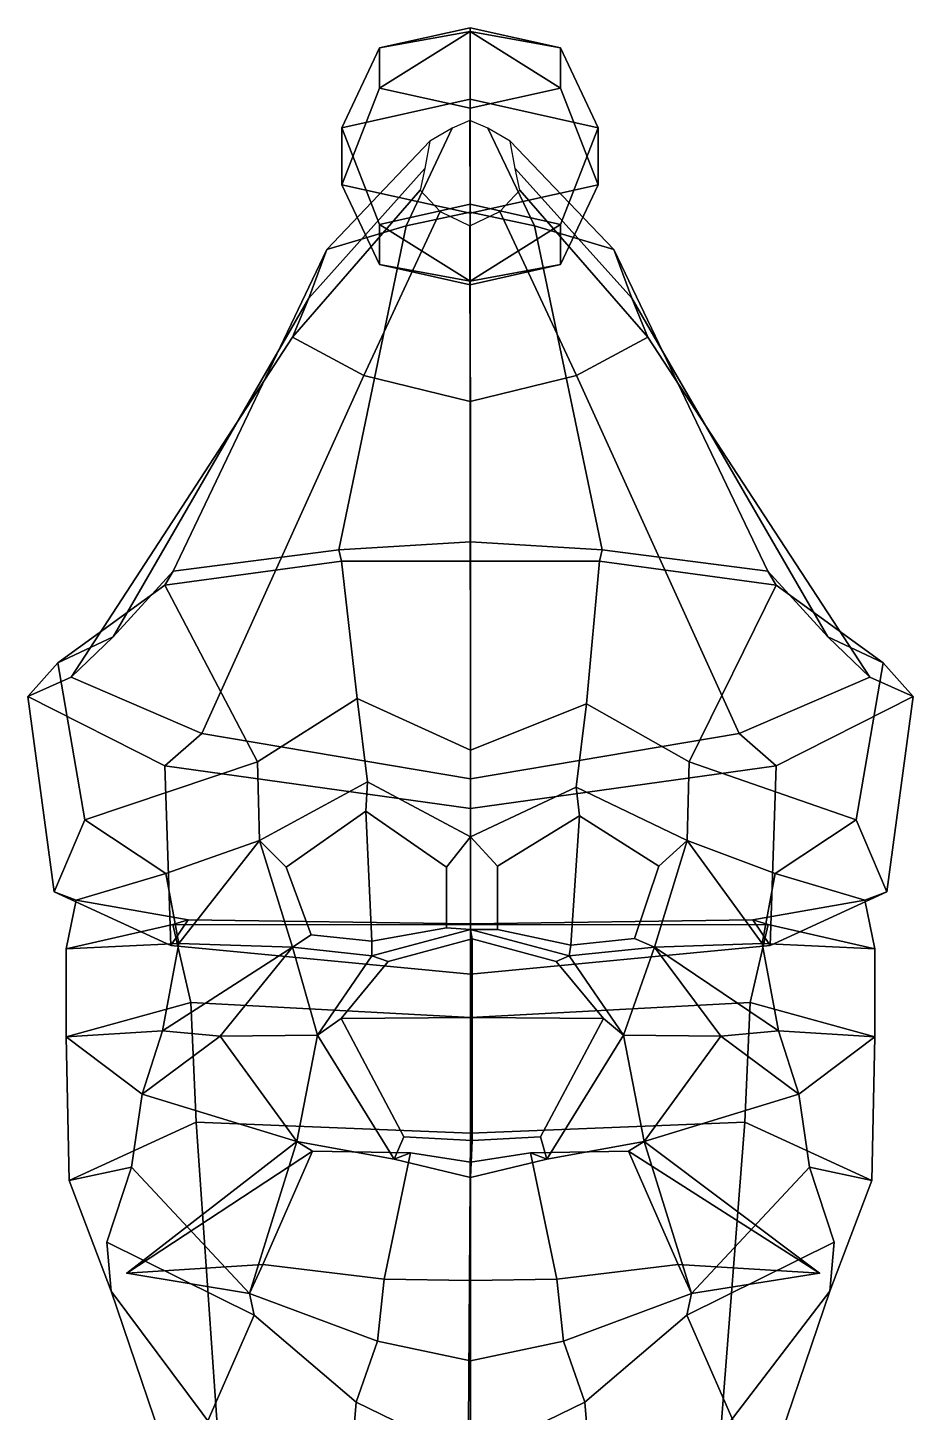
# Model space of a CAD drawing. Extents: x -201 to 312, y -147 to 435.
# Drawn here: x -67.6 to 65.4, y 226.7 to 434.6 of the extents above; entities that cross this region are included whole.
import ezdxf

# ---------------------------------------------------------------- set-up
doc = ezdxf.new("R2010")
doc.units = 0

msp = doc.modelspace()

# ---------------------------------------------------------------- linework, layer by layer
for p in [(-52.668579, 247.617767, 96.495125), (51.33799, 247.617767, 96.495125)]:
    msp.add_point(p)
for points in [[(-14.747745, 431.534912, -18.329037), (-1.138853, 434.559021, -25.153296), (-1.138851, 423.817444, -36.676842), (-20.38475, 419.54071, -27.025951)], [(-1.138856, 433.997864, -9.073322), (-1.138853, 434.559021, -25.153296), (-14.747745, 431.534912, -18.329037)], [(-1.138856, 433.997864, -9.073322), (12.470069, 431.534912, -18.329033), (-1.138853, 434.559021, -25.153296)], [(12.470069, 431.534912, -18.329033), (18.107042, 419.54071, -27.025948), (-1.138851, 423.817444, -36.676842), (-1.138853, 434.559021, -25.153296)], [(-1.138859, 422.462708, 2.143581), (-1.138856, 433.997864, -9.073322), (-14.747748, 425.486755, -4.680626)], [(-14.747748, 425.486755, -4.680626), (-1.138856, 433.997864, -9.073322), (-14.747745, 431.534912, -18.329037)], [(-1.138859, 422.462708, 2.143581), (12.470065, 425.486755, -4.680622), (-1.138856, 433.997864, -9.073322)], [(12.470065, 425.486755, -4.680622), (12.470069, 431.534912, -18.329033), (-1.138856, 433.997864, -9.073322)], [(-20.384756, 410.987366, -7.72411), (-14.747748, 425.486755, -4.680626), (-14.747745, 431.534912, -18.329037), (-20.38475, 419.54071, -27.025951)], [(18.107037, 410.987366, -7.724106), (18.107042, 419.54071, -27.025948), (12.470069, 431.534912, -18.329033), (12.470065, 425.486755, -4.680622)], [(-1.138859, 406.710693, 1.926756), (-1.138859, 422.462708, 2.143581), (-14.747748, 425.486755, -4.680626), (-20.384756, 410.987366, -7.72411)], [(-1.138859, 406.710693, 1.926756), (18.107037, 410.987366, -7.724106), (12.470065, 425.486755, -4.680622), (-1.138859, 422.462708, 2.143581)], [(-14.747743, 405.041321, -30.06938), (-20.38475, 419.54071, -27.025951), (-1.138851, 423.817444, -36.676842), (-1.13885, 408.065369, -36.893639)], [(12.470069, 405.041321, -30.069376), (-1.13885, 408.065369, -36.893639), (-1.138851, 423.817444, -36.676842), (18.107042, 419.54071, -27.025948)], [(-1.148844, 420.643494, -4.933582), (-3.844266, 419.49115, -5.45169), (-10.72352, 404.821838, 50.926449), (-1.097013, 406.890076, 53.917347)], [(-1.148844, 420.643494, -4.933582), (-1.097013, 406.890076, 53.917347), (8.529494, 404.821838, 50.926453), (1.546578, 419.49115, -5.451689)], [(-3.844266, 419.49115, -5.45169), (-7.184767, 417.516541, -6.339466), (-22.653879, 401.277893, 45.801525), (-10.72352, 404.821838, 50.926449)], [(-20.384756, 410.987366, -7.72411), (-20.38475, 419.54071, -27.025951), (-14.747743, 405.041321, -30.06938), (-14.747746, 398.993164, -16.420971)], [(1.546578, 419.49115, -5.451689), (8.529494, 404.821838, 50.926453), (20.459852, 401.277893, 45.801529), (4.887078, 417.516541, -6.339465)], [(18.107037, 410.987366, -7.724106), (12.470065, 398.993164, -16.420967), (12.470069, 405.041321, -30.069376), (18.107042, 419.54071, -27.025948)], [(-7.184767, 417.516541, -6.339466), (-7.934783, 413.449524, -8.167968), (-25.332506, 393.978516, 35.245892), (-22.653879, 401.277893, 45.801525)], [(4.887078, 417.516541, -6.339465), (20.459852, 401.277893, 45.801529), (23.138477, 393.978516, 35.245895), (5.637093, 413.449524, -8.167966)], [(-7.934783, 413.449524, -8.167968), (-8.621443, 410.168884, -9.642916), (-27.784864, 388.090515, 26.731268), (-25.332506, 393.978516, 35.245892)], [(5.637093, 413.449524, -8.167966), (23.138477, 393.978516, 35.245895), (25.590839, 388.090515, 26.731272), (6.323754, 410.168884, -9.642914)], [(-8.621443, 410.168884, -9.642916), (-5.620498, 406.961975, -11.08469), (-17.067204, 382.3349, 18.408033), (-27.784864, 388.090515, 26.731268)], [(-1.138859, 406.710693, 1.926756), (-20.384756, 410.987366, -7.72411), (-14.747746, 398.993164, -16.420971), (-1.138857, 395.969055, -9.596764)], [(-1.138859, 406.710693, 1.926756), (-1.138857, 395.969055, -9.596764), (12.470065, 398.993164, -16.420967), (18.107037, 410.987366, -7.724106)], [(6.323754, 410.168884, -9.642914), (25.590839, 388.090515, 26.731272), (14.873171, 382.3349, 18.408035), (3.322806, 406.961914, -11.084689)], [(-1.138862, 396.530212, -25.676683), (-14.747743, 405.041321, -30.06938), (-1.13885, 408.065369, -36.893639)], [(-1.138862, 396.530212, -25.676683), (-1.13885, 408.065369, -36.893639), (12.470069, 405.041321, -30.069376)], [(-1.069016, 357.376587, 100.94838), (-1.097013, 406.890076, 53.917347), (-10.72352, 404.821838, 50.926449), (-20.857279, 356.168213, 93.612167)], [(-5.620498, 406.961975, -11.08469), (-1.148846, 404.801453, -12.056028), (-1.097016, 378.457336, 12.800734), (-17.067204, 382.3349, 18.408033)], [(3.322806, 406.961914, -11.084689), (14.873171, 382.3349, 18.408035), (-1.097016, 378.457336, 12.800734), (-1.148846, 404.801453, -12.056028)], [(-1.069016, 357.376587, 100.94838), (18.719244, 356.168213, 93.612167), (8.529494, 404.821838, 50.926453), (-1.097013, 406.890076, 53.917347)], [(-45.717587, 353.013031, 81.032013), (-20.857279, 356.168213, 93.612167), (-10.72352, 404.821838, 50.926449), (-22.653879, 401.277893, 45.801525)], [(-14.747746, 398.993164, -16.420971), (-14.747743, 405.041321, -30.06938), (-1.138862, 396.530212, -25.676683)], [(12.470065, 398.993164, -16.420967), (-1.138862, 396.530212, -25.676683), (12.470069, 405.041321, -30.069376)], [(43.579556, 353.013031, 81.032013), (20.459852, 401.277893, 45.801529), (8.529494, 404.821838, 50.926453), (18.719244, 356.168213, 93.612167)], [(-54.758118, 343.112793, 54.570908), (-45.717587, 353.013031, 81.032013), (-22.653879, 401.277893, 45.801525), (-25.332506, 393.978516, 35.245892)], [(52.620087, 343.112793, 54.570908), (23.138477, 393.978516, 35.245895), (20.459852, 401.277893, 45.801529), (43.579556, 353.013031, 81.032013)], [(-1.138857, 395.969055, -9.596764), (-14.747746, 398.993164, -16.420971), (-1.138862, 396.530212, -25.676683)], [(-1.138857, 395.969055, -9.596764), (-1.138862, 396.530212, -25.676683), (12.470065, 398.993164, -16.420967)], [(-61.028057, 337.102142, 32.156727), (-54.758118, 343.112793, 54.570908), (-25.332506, 393.978516, 35.245892), (-27.784864, 388.090515, 26.731268)], [(58.890026, 337.102142, 32.156727), (25.590839, 388.090515, 26.731272), (23.138477, 393.978516, 35.245895), (52.620087, 343.112793, 54.570908)], [(-41.440144, 328.610199, 12.283422), (-61.028057, 337.102142, 32.156727), (-27.784864, 388.090515, 26.731268), (-17.067204, 382.3349, 18.408033)], [(39.302105, 328.610199, 12.283423), (14.873171, 382.3349, 18.408035), (25.590839, 388.090515, 26.731272), (58.890026, 337.102142, 32.156727)], [(-1.069017, 321.831055, -6.011006), (-41.440144, 328.610199, 12.283422), (-17.067204, 382.3349, 18.408033), (-1.097016, 378.457336, 12.800734)], [(-1.069017, 321.831055, -6.011006), (-1.097016, 378.457336, 12.800734), (14.873171, 382.3349, 18.408035), (39.302105, 328.610199, 12.283423)], [(-20.468615, 354.507416, 98.750282), (-20.857279, 356.168213, 93.612167), (-45.717587, 353.013031, 81.032013), (-46.959938, 350.898773, 85.928429)], [(-1.069016, 354.488617, 104.911354), (-1.069016, 357.376587, 100.94838), (-20.857279, 356.168213, 93.612167), (-20.468615, 354.507416, 98.750282)], [(-1.069016, 354.488617, 104.911354), (18.33058, 354.507416, 98.750282), (18.719244, 356.168213, 93.612167), (-1.069016, 357.376587, 100.94838)], [(18.33058, 354.507416, 98.750282), (44.821907, 350.898773, 85.928429), (43.579556, 353.013031, 81.032013), (18.719244, 356.168213, 93.612167)], [(-18.11179, 333.878418, 105.447975), (-20.468615, 354.507416, 98.750282), (-46.959938, 350.898773, 85.928429), (-33.052525, 324.374634, 95.388046)], [(-1.069017, 326.108185, 110.628456), (-1.069016, 354.488617, 104.911354), (-20.468615, 354.507416, 98.750282), (-18.11179, 333.878418, 105.447975)], [(-1.069017, 326.108185, 110.628456), (16.377478, 333.088013, 105.613098), (18.33058, 354.507416, 98.750282), (-1.069016, 354.488617, 104.911354)], [(16.377478, 333.088013, 105.613098), (31.78653, 324.374634, 95.388054), (44.821907, 350.898773, 85.928429), (18.33058, 354.507416, 98.750282)], [(-46.959938, 350.898773, 85.928429), (-45.717587, 353.013031, 81.032013), (-54.758118, 343.112793, 54.570908), (-63.056797, 339.251953, 56.451225)], [(44.821907, 350.898773, 85.928429), (60.918762, 339.251953, 56.451225), (52.620087, 343.112793, 54.570908), (43.579556, 353.013031, 81.032013)], [(-33.052525, 324.374634, 95.388046), (-46.959938, 350.898773, 85.928429), (-63.056797, 339.251953, 56.451225), (-59.009731, 315.651367, 77.736702)], [(31.78653, 324.374634, 95.388054), (56.871704, 315.651367, 77.736702), (60.918762, 339.251953, 56.451225), (44.821907, 350.898773, 85.928429)], [(-63.056797, 339.251953, 56.451225), (-54.758118, 343.112793, 54.570908), (-61.028057, 337.102142, 32.156727), (-67.582481, 334.200073, 31.06909)], [(60.918762, 339.251953, 56.451225), (65.444458, 334.200073, 31.06909), (58.890026, 337.102142, 32.156727), (52.620087, 343.112793, 54.570908)], [(-59.009731, 315.651367, 77.736702), (-63.056797, 339.251953, 56.451225), (-67.582481, 334.200073, 31.06909), (-63.583149, 304.840637, 41.459743)], [(56.871704, 315.651367, 77.736702), (61.445118, 304.840637, 41.459743), (65.444458, 334.200073, 31.06909), (60.918762, 339.251953, 56.451225)], [(-67.582481, 334.200073, 31.06909), (-61.028057, 337.102142, 32.156727), (-41.440144, 328.610199, 12.283422), (-46.968861, 323.783783, 9.400787)], [(65.444458, 334.200073, 31.06909), (44.830826, 323.783783, 9.400787), (39.302105, 328.610199, 12.283423), (58.890026, 337.102142, 32.156727)], [(-63.583149, 304.840637, 41.459743), (-67.582481, 334.200073, 31.06909), (-46.968861, 323.783783, 9.400787), (-46.073532, 296.812164, 16.420345)], [(-18.11179, 333.878418, 105.447975), (-33.052525, 324.374634, 95.388046), (-32.759815, 312.568756, 94.836433), (-16.543098, 321.357239, 106.562592)], [(-1.069017, 326.108185, 110.628456), (-18.11179, 333.878418, 105.447975), (-16.543098, 321.357239, 106.562592), (-1.069017, 313.14209, 108.902321)], [(-1.069017, 326.108185, 110.628456), (-1.069017, 313.14209, 108.902321), (14.808784, 320.553223, 106.595612), (16.377478, 333.088013, 105.613098)], [(16.377478, 333.088013, 105.613098), (14.808784, 320.553223, 106.595612), (31.493816, 312.568756, 94.836433), (31.78653, 324.374634, 95.388054)], [(61.445118, 304.840637, 41.459743), (43.935501, 296.812164, 16.420345), (44.830826, 323.783783, 9.400787), (65.444458, 334.200073, 31.06909)], [(-46.968861, 323.783783, 9.400787), (-41.440144, 328.610199, 12.283422), (-1.069017, 321.831055, -6.011006), (-1.069017, 317.360931, -9.727396)], [(44.830826, 323.783783, 9.400787), (-1.069017, 317.360931, -9.727396), (-1.069017, 321.831055, -6.011006), (39.302105, 328.610199, 12.283423)], [(-46.844193, 307.614471, 78.355469), (-32.759815, 312.568756, 94.836433), (-33.052525, 324.374634, 95.388046), (-59.009731, 315.651367, 77.736702)], [(44.706158, 307.614471, 78.355469), (56.871704, 315.651367, 77.736702), (31.78653, 324.374634, 95.388054), (31.493816, 312.568756, 94.836433)], [(-46.073532, 296.812164, 16.420345), (-46.968861, 323.783783, 9.400787), (-1.069017, 317.360931, -9.727396), (-1.069018, 292.489502, -2.871481)], [(43.935501, 296.812164, 16.420345), (-1.069018, 292.489502, -2.871481), (-1.069017, 317.360931, -9.727396), (44.830826, 323.783783, 9.400787)], [(-16.801947, 316.950287, 104.469688), (-16.543098, 321.357239, 106.562592), (-32.759815, 312.568756, 94.836433), (-28.739079, 308.581573, 94.654114)], [(-16.801947, 316.950287, 104.469688), (-4.654072, 308.5784, 106.095718), (-1.069017, 313.14209, 108.902321), (-16.543098, 321.357239, 106.562592)], [(15.315656, 316.255127, 104.268639), (14.808784, 320.553223, 106.595612), (-1.069017, 313.14209, 108.902321), (2.969175, 308.697662, 106.276031)], [(15.315656, 316.255127, 104.268639), (27.235001, 308.70105, 92.15062), (31.493816, 312.568756, 94.836433), (14.808784, 320.553223, 106.595612)], [(-15.902589, 297.457184, 102.64016), (-16.801947, 316.950287, 104.469688), (-28.739079, 308.581573, 94.654114), (-24.992077, 298.391724, 97.547935)], [(-4.654072, 308.5784, 106.095718), (-16.801947, 316.950287, 104.469688), (-15.902589, 297.457184, 102.64016), (-4.654072, 299.461121, 106.939919)], [(2.969175, 308.697662, 106.276031), (2.969175, 299.193054, 107.318275), (13.998642, 296.844788, 102.009949), (15.315656, 316.255127, 104.268639)], [(13.998642, 296.844788, 102.009949), (23.560966, 297.84082, 95.723228), (27.235001, 308.70105, 92.15062), (15.315656, 316.255127, 104.268639)], [(-59.009731, 315.651367, 77.736702), (-63.583149, 304.840637, 41.459743), (-60.277607, 303.590698, 41.626572), (-46.844193, 307.614471, 78.355469)], [(56.871704, 315.651367, 77.736702), (44.706158, 307.614471, 78.355469), (58.13958, 303.590698, 41.626572), (61.445118, 304.840637, 41.459743)], [(-44.871441, 297.111633, 78.655991), (-32.759815, 312.568756, 94.836433), (-46.844193, 307.614471, 78.355469)], [(-27.829548, 296.551025, 98.549278), (-32.759815, 312.568756, 94.836433), (-44.871441, 297.111633, 78.655991)], [(-24.992077, 298.391724, 97.547935), (-28.739079, 308.581573, 94.654114), (-32.759815, 312.568756, 94.836433), (-27.829548, 296.551025, 98.549278)], [(-4.654072, 299.461121, 106.939919), (-1.069017, 299.213715, 110.144325), (-1.069017, 313.14209, 108.902321), (-4.654072, 308.5784, 106.095718)], [(2.969175, 299.193054, 107.318275), (2.969175, 308.697662, 106.276031), (-1.069017, 313.14209, 108.902321), (-1.069017, 299.213715, 110.144325)], [(23.560966, 297.84082, 95.723228), (26.563551, 296.551025, 98.549278), (31.493816, 312.568756, 94.836433), (27.235001, 308.70105, 92.15062)], [(26.563551, 296.551025, 98.549278), (42.733402, 297.111633, 78.655991), (31.493816, 312.568756, 94.836433)], [(42.733402, 297.111633, 78.655991), (44.706158, 307.614471, 78.355469), (31.493816, 312.568756, 94.836433)], [(-46.844193, 307.614471, 78.355469), (-60.277607, 303.590698, 41.626572), (-61.782017, 296.295502, 42.462151), (-44.871441, 297.111633, 78.655991)], [(44.706158, 307.614471, 78.355469), (42.733402, 297.111633, 78.655991), (59.643982, 296.295532, 42.462151), (58.13958, 303.590698, 41.626572)], [(-63.583149, 304.840637, 41.459743), (-46.073532, 296.812164, 16.420345), (-43.487404, 300.683075, 15.448044), (-60.277607, 303.590698, 41.626572)], [(-61.782017, 296.295502, 42.462151), (-60.277607, 303.590698, 41.626572), (-43.487404, 300.683075, 15.448044), (-45.799767, 299.974884, 12.67251)], [(61.445118, 304.840637, 41.459743), (58.13958, 303.590698, 41.626572), (41.349373, 300.683075, 15.448044), (43.935501, 296.812164, 16.420345)], [(59.643982, 296.295532, 42.462151), (43.661728, 299.974915, 12.67251), (41.349373, 300.683075, 15.448044), (58.13958, 303.590698, 41.626572)], [(-61.803799, 283.101563, 44.641083), (-61.782017, 296.295502, 42.462151), (-45.799767, 299.974884, 12.67251), (-43.054989, 288.277832, 11.188781)], [(-46.073532, 296.812164, 16.420345), (-1.069018, 292.489502, -2.871481), (-1.069018, 300.053284, -1.653564), (-43.487404, 300.683075, 15.448044)], [(-45.799767, 299.974884, 12.67251), (-43.487404, 300.683075, 15.448044), (-1.069018, 300.053284, -1.653564), (-1.069017, 299.900726, -2.405132)], [(-43.054989, 288.277832, 11.188781), (-45.799767, 299.974884, 12.67251), (-1.069017, 299.900726, -2.405132), (-1.069017, 286.024506, -0.945824)], [(-15.902589, 297.457184, 102.64016), (-15.869698, 295.270142, 104.835991), (-1.069017, 299.213715, 110.144325), (-4.654072, 299.461121, 106.939919)], [(43.935501, 296.812164, 16.420345), (41.349373, 300.683075, 15.448044), (-1.069018, 300.053284, -1.653564), (-1.069018, 292.489502, -2.871481)], [(43.661728, 299.974915, 12.67251), (-1.069017, 299.900726, -2.405132), (-1.069018, 300.053284, -1.653564), (41.349373, 300.683075, 15.448044)], [(40.916954, 288.277832, 11.188781), (-1.069017, 286.024506, -0.945824), (-1.069017, 299.900726, -2.405132), (43.661728, 299.974915, 12.67251)], [(59.665768, 283.101593, 44.641083), (40.916954, 288.277832, 11.188781), (43.661728, 299.974915, 12.67251), (59.643982, 296.295532, 42.462151)], [(-15.902589, 297.457184, 102.64016), (-24.992077, 298.391724, 97.547935), (-27.829548, 296.551025, 98.549278), (-15.869698, 295.270142, 104.835991)], [(-0.810635, 286.010437, 128.666168), (-0.810635, 297.827362, 124.536148), (-13.43351, 294.393097, 121.01963), (-20.509838, 285.828766, 122.216965)], [(-0.810635, 297.827362, 124.536148), (-1.069017, 299.213715, 110.144325), (-15.869698, 295.270142, 104.835991), (-13.43351, 294.393097, 121.01963)], [(-0.810635, 297.827362, 124.536148), (11.812237, 294.393097, 121.01963), (13.731661, 295.270142, 104.835991), (-1.069017, 299.213715, 110.144325)], [(13.998642, 296.844788, 102.009949), (2.969175, 299.193054, 107.318275), (-1.069017, 299.213715, 110.144325), (13.731661, 295.270142, 104.835991)], [(-0.810635, 286.010437, 128.666168), (18.888565, 285.828766, 122.216965), (11.812237, 294.393097, 121.01963), (-0.810635, 297.827362, 124.536148)], [(13.998642, 296.844788, 102.009949), (13.731661, 295.270142, 104.835991), (26.563551, 296.551025, 98.549278), (23.560966, 297.84082, 95.723228)], [(-44.871441, 297.111633, 78.655991), (-61.782017, 296.295502, 42.462151), (-61.803799, 283.101563, 44.641083), (-47.31321, 284.012482, 78.504814)], [(-47.31321, 284.012482, 78.504814), (-27.829548, 296.551025, 98.549278), (-44.871441, 297.111633, 78.655991)], [(-38.659233, 283.19574, 101.72583), (-27.829548, 296.551025, 98.549278), (-47.31321, 284.012482, 78.504814)], [(-38.659233, 283.19574, 101.72583), (-24.027473, 283.349091, 104.760262), (-27.829548, 296.551025, 98.549278)], [(-24.027473, 283.349091, 104.760262), (-15.869698, 295.270142, 104.835991), (-27.829548, 296.551025, 98.549278)], [(-20.509838, 285.828766, 122.216965), (-13.43351, 294.393097, 121.01963), (-15.869698, 295.270142, 104.835991), (-24.027473, 283.349091, 104.760262)], [(18.888565, 285.828766, 122.216965), (21.889439, 283.349091, 104.760262), (13.731661, 295.270142, 104.835991), (11.812237, 294.393097, 121.01963)], [(21.889439, 283.349091, 104.760262), (26.563551, 296.551025, 98.549278), (13.731661, 295.270142, 104.835991)], [(36.521198, 283.19574, 101.72583), (26.563551, 296.551025, 98.549278), (21.889439, 283.349091, 104.760262)], [(45.175179, 284.012482, 78.504814), (42.733402, 297.111633, 78.655991), (26.563551, 296.551025, 98.549278)], [(36.521198, 283.19574, 101.72583), (45.175179, 284.012482, 78.504814), (26.563551, 296.551025, 98.549278)], [(42.733402, 297.111633, 78.655991), (45.175179, 284.012482, 78.504814), (59.665768, 283.101593, 44.641083), (59.643982, 296.295532, 42.462151)], [(-61.367443, 261.547302, 46.003769), (-61.803799, 283.101563, 44.641083), (-43.054989, 288.277832, 11.188781), (-42.262272, 270.290161, 14.099627)], [(-42.262272, 270.290161, 14.099627), (-43.054989, 288.277832, 11.188781), (-1.069017, 286.024506, -0.945824), (-1.069017, 268.664459, 3.485335)], [(40.124237, 270.290161, 14.099627), (-1.069017, 268.664459, 3.485335), (-1.069017, 286.024506, -0.945824), (40.916954, 288.277832, 11.188781)], [(59.229416, 261.547302, 46.003769), (40.124237, 270.290161, 14.099627), (40.916954, 288.277832, 11.188781), (59.665768, 283.101593, 44.641083)], [(-11.08551, 268.08078, 117.381271), (-20.509838, 285.828766, 122.216965), (-24.027473, 283.349091, 104.760262), (-12.535479, 264.762024, 104.511536)], [(-0.810635, 267.559296, 122.611298), (-0.810635, 286.010437, 128.666168), (-20.509838, 285.828766, 122.216965), (-11.08551, 268.08078, 117.381271)], [(-0.810635, 267.559296, 122.611298), (9.464239, 268.08078, 117.381271), (18.888565, 285.828766, 122.216965), (-0.810635, 286.010437, 128.666168)], [(9.464239, 268.08078, 117.381271), (10.397443, 264.762024, 104.511536), (21.889439, 283.349091, 104.760262), (18.888565, 285.828766, 122.216965)], [(-47.31321, 284.012482, 78.504814), (-61.803799, 283.101563, 44.641083), (-50.379284, 274.489105, 77.948036)], [(-51.985027, 263.559204, 78.12674), (-50.379284, 274.489105, 77.948036), (-61.803799, 283.101563, 44.641083), (-61.367443, 261.547302, 46.003769)], [(-50.379284, 274.489105, 77.948036), (-38.659233, 283.19574, 101.72583), (-47.31321, 284.012482, 78.504814)], [(-27.162613, 267.382416, 98.608398), (-38.659233, 283.19574, 101.72583), (-50.379284, 274.489105, 77.948036)], [(-27.162613, 267.382416, 98.608398), (-24.027473, 283.349091, 104.760262), (-38.659233, 283.19574, 101.72583)], [(-12.535479, 264.762024, 104.511536), (-24.027473, 283.349091, 104.760262), (-27.162613, 267.382416, 98.608398)], [(10.397443, 264.762024, 104.511536), (25.024578, 267.382416, 98.608398), (21.889439, 283.349091, 104.760262)], [(25.024578, 267.382416, 98.608398), (36.521198, 283.19574, 101.72583), (21.889439, 283.349091, 104.760262)], [(25.024578, 267.382416, 98.608398), (48.241253, 274.489105, 77.948036), (36.521198, 283.19574, 101.72583)], [(48.241253, 274.489105, 77.948036), (45.175179, 284.012482, 78.504814), (36.521198, 283.19574, 101.72583)], [(45.175179, 284.012482, 78.504814), (48.241253, 274.489105, 77.948036), (59.665768, 283.101593, 44.641083)], [(49.846996, 263.559204, 78.12674), (59.229416, 261.547302, 46.003769), (59.665768, 283.101593, 44.641083), (48.241253, 274.489105, 77.948036)], [(-51.985027, 263.559204, 78.12674), (-34.270622, 244.556458, 104.917747), (-27.162613, 267.382416, 98.608398), (-50.379284, 274.489105, 77.948036)], [(49.846996, 263.559204, 78.12674), (48.241253, 274.489105, 77.948036), (25.024578, 267.382416, 98.608398), (32.132587, 244.556458, 104.917747)], [(-55.038902, 244.935669, 50.112881), (-61.367443, 261.547302, 46.003769), (-42.262272, 270.290161, 14.099627), (-39.009762, 223.490479, 31.855993)], [(-39.009762, 223.490479, 31.855993), (-42.262272, 270.290161, 14.099627), (-1.069017, 268.664459, 3.485335), (-1.403216, 217.401123, 8.88728)], [(36.4743, 223.490479, 31.855993), (-1.403216, 217.401123, 8.88728), (-1.069017, 268.664459, 3.485335), (40.124237, 270.290161, 14.099627)], [(52.900867, 244.935669, 50.112881), (36.4743, 223.490479, 31.855993), (40.124237, 270.290161, 14.099627), (59.229416, 261.547302, 46.003769)], [(-0.810635, 267.559296, 122.611298), (-11.08551, 268.08078, 117.381271), (-12.535479, 264.762024, 104.511536), (-1.069017, 261.97467, 110.43103)], [(-0.810635, 267.559296, 122.611298), (-1.069017, 261.97467, 110.43103), (10.397443, 264.762024, 104.511536), (9.464239, 268.08078, 117.381271)], [(-24.796423, 265.961761, 112.608627), (-27.162613, 267.382416, 98.608398), (-52.668579, 247.617767, 96.495125)], [(-52.668579, 247.617767, 96.495125), (-27.162613, 267.382416, 98.608398), (-34.270622, 244.556458, 104.917747)], [(-24.796423, 265.961761, 112.608627), (-10.099052, 265.699493, 112.725739), (-12.535479, 264.762024, 104.511536), (-27.162613, 267.382416, 98.608398)], [(22.658388, 265.961761, 112.608627), (25.024578, 267.382416, 98.608398), (10.397443, 264.762024, 104.511536), (7.961018, 265.699493, 112.725739)], [(22.658388, 265.961761, 112.608627), (51.33799, 247.617767, 96.495125), (25.024578, 267.382416, 98.608398)], [(51.33799, 247.617767, 96.495125), (32.132587, 244.556458, 104.917747), (25.024578, 267.382416, 98.608398)], [(-32.273624, 248.913055, 115.00264), (-24.796423, 265.961761, 112.608627), (-52.668579, 247.617767, 96.495125)], [(-10.099052, 265.699493, 112.725739), (-24.796423, 265.961761, 112.608627), (-32.273624, 248.913055, 115.00264), (-14.060005, 246.721741, 123.670204)], [(-14.060005, 246.721741, 123.670204), (-1.069017, 246.51825, 124.353912), (-1.069017, 264.285461, 115.474304), (-10.099052, 265.699493, 112.725739)], [(-1.069017, 264.285461, 115.474304), (-1.069017, 261.97467, 110.43103), (-12.535479, 264.762024, 104.511536), (-10.099052, 265.699493, 112.725739)], [(11.921968, 246.721741, 123.670204), (7.961018, 265.699493, 112.725739), (-1.069017, 264.285461, 115.474304), (-1.069017, 246.51825, 124.353912)], [(-1.069017, 264.285461, 115.474304), (7.961018, 265.699493, 112.725739), (10.397443, 264.762024, 104.511536), (-1.069017, 261.97467, 110.43103)], [(7.961018, 265.699493, 112.725739), (11.921968, 246.721741, 123.670204), (30.13559, 248.913055, 115.00264), (22.658388, 265.961761, 112.608627)], [(30.13559, 248.913055, 115.00264), (51.33799, 247.617767, 96.495125), (22.658388, 265.961761, 112.608627)], [(-55.038902, 244.935669, 50.112881), (-55.708252, 252.301147, 81.29702), (-51.985027, 263.559204, 78.12674), (-61.367443, 261.547302, 46.003769)], [(-51.985027, 263.559204, 78.12674), (-55.708252, 252.301147, 81.29702), (-33.587452, 241.334717, 95.906563), (-34.270622, 244.556458, 104.917747)], [(49.846996, 263.559204, 78.12674), (32.132587, 244.556458, 104.917747), (31.449415, 241.334717, 95.906563), (53.570225, 252.301147, 81.29702)], [(52.900867, 244.935669, 50.112881), (59.229416, 261.547302, 46.003769), (49.846996, 263.559204, 78.12674), (53.570225, 252.301147, 81.29702)], [(-33.587452, 241.334717, 95.906563), (-55.708252, 252.301147, 81.29702), (-55.038902, 244.935669, 50.112881), (-44.960835, 215.288208, 66.107307)], [(31.449415, 241.334717, 95.906563), (42.8228, 215.288208, 66.107307), (52.900867, 244.935669, 50.112881), (53.570225, 252.301147, 81.29702)], [(-34.270622, 244.556458, 104.917747), (-32.273624, 248.913055, 115.00264), (-52.668579, 247.617767, 96.495125)], [(-14.060005, 246.721741, 123.670204), (-32.273624, 248.913055, 115.00264), (-34.270622, 244.556458, 104.917747), (-15.061632, 237.422699, 113.76458)], [(11.921968, 246.721741, 123.670204), (12.923595, 237.422699, 113.76458), (32.132587, 244.556458, 104.917747), (30.13559, 248.913055, 115.00264)], [(32.132587, 244.556458, 104.917747), (51.33799, 247.617767, 96.495125), (30.13559, 248.913055, 115.00264)], [(-1.069017, 246.51825, 124.353912), (-14.060005, 246.721741, 123.670204), (-15.061632, 237.422699, 113.76458), (-1.069017, 234.455902, 119.235947)], [(-1.069017, 246.51825, 124.353912), (-1.069017, 234.455902, 119.235947), (12.923595, 237.422699, 113.76458), (11.921968, 246.721741, 123.670204)], [(-44.960835, 215.288208, 66.107307), (-55.038902, 244.935669, 50.112881), (-39.009762, 223.490479, 31.855993), (-32.124359, 225.22522, 60.032959)], [(-18.243927, 228.271179, 115.812431), (-15.061632, 237.422699, 113.76458), (-34.270622, 244.556458, 104.917747), (-33.587452, 241.334717, 95.906563)], [(16.105888, 228.271179, 115.812431), (31.449415, 241.334717, 95.906563), (32.132587, 244.556458, 104.917747), (12.923595, 237.422699, 113.76458)], [(42.8228, 215.288208, 66.107307), (30.063101, 225.22522, 60.032959), (36.4743, 223.490479, 31.855993), (52.900867, 244.935669, 50.112881)], [(-21.429052, 189.286682, 97.859222), (-18.243927, 228.271179, 115.812431), (-33.587452, 241.334717, 95.906563), (-44.960835, 215.288208, 66.107307)], [(19.291016, 189.286682, 97.859222), (42.8228, 215.288208, 66.107307), (31.449415, 241.334717, 95.906563), (16.105888, 228.271179, 115.812431)], [(-1.069017, 219.92572, 122.178642), (-1.069017, 234.455902, 119.235947), (-15.061632, 237.422699, 113.76458), (-18.243927, 228.271179, 115.812431)], [(-1.069017, 219.92572, 122.178642), (16.105888, 228.271179, 115.812431), (12.923595, 237.422699, 113.76458), (-1.069017, 234.455902, 119.235947)], [(-1.069017, 176.769531, 101.101158), (-1.069017, 219.92572, 122.178642), (-18.243927, 228.271179, 115.812431), (-21.429052, 189.286682, 97.859222)], [(-1.069017, 176.769531, 101.101158), (19.291016, 189.286682, 97.859222), (16.105888, 228.271179, 115.812431), (-1.069017, 219.92572, 122.178642)]]:
    msp.add_3dface(points)

doc.saveas('drawing.dxf')
